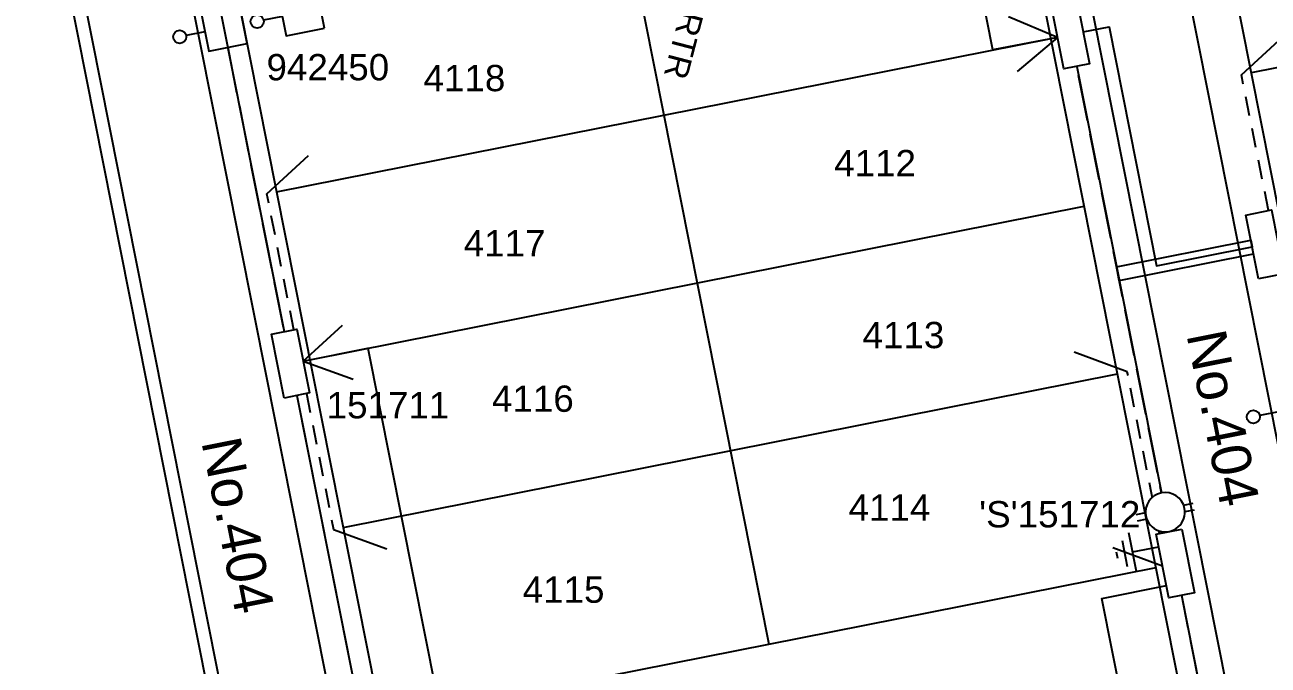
# Model space of a CAD drawing. Header units: metres. Extents: x 292331 to 292798, y 6234101 to 6234674.
# Drawn here: x 292579.5 to 292674, y 6234170.2 to 6234218.9 of the extents above; entities that cross this region are included whole.
import ezdxf
from ezdxf.enums import TextEntityAlignment as Align

# ---------------------------------------------------------------- set-up
doc = ezdxf.new("R2010")
doc.units = ezdxf.units.M
doc.header["$LTSCALE"] = 0.7
for name, pattern in [('Cable Exist OH', [1, 1, 0]), ('Cable Exist UG', [8.2, 4, -1.2, 1.8, -1.2]), ('CENTERX2', [101.6, 63.5, -12.7, 12.7, -12.7]), ('Dash', [5, 3, -2]), ('IE Trench LV', [6.5, 5, -1.5])]:
    doc.linetypes.add(name, pattern=pattern)
doc.layers.get('0').update_dxf_attribs({"color": 6})
for name, color, linetype in [('_User Miscellaneous4', 7, 'Continuous'), ('_User Miscellaneous7', 150, 'Continuous'), ('_User Miscellaneous8', 7, 'Continuous'), ('Cadastre Developer_SP_NEW', 4, 'Continuous'), ('Cadastre Roads_SP_NEW', 8, 'Continuous'), ('Duct_SP_NEW', 2, 'Continuous'), ('Equip_HV_NEW', 1, 'Continuous'), ('Equip_LV_NEW', 5, 'Continuous'), ('Mains_LV_NEW_R6', 2, 'Continuous'), ('Mains_LV_NEW_T84', 2, 'Continuous'), ('Services_SP_NEW_UG', 2, 'Continuous'), ('SupportsUG_SP_LV_NEW', 2, 'Continuous'), ('SupportsUG_SP_LV_SL_NEW', 2, 'Continuous'), ('Trench_SP_NEW', 2, 'Continuous')]:
    doc.layers.add(name, color=color, linetype=linetype)
doc.layers.add('_User Miscellaneous5', color=7, linetype='Continuous', lineweight=35)
doc.layers.add('_User Notes', color=7, linetype='Continuous', plot=False)
doc.styles.add('ARIAL', font='arial.ttf', dxfattribs={"height": 2})
doc.styles.add('POLE_LABEL', font='arial.ttf')
doc.styles.add('SL_LABEL', font='arial.ttf')
doc.styles.get("Standard").update_dxf_attribs({"font": 'arial.ttf'})
doc.styles.add('style1', font='iso3098b.shx')
doc.linetypes.add('Cable New UG', pattern='A,8,-1,["x",style1,S=3.5,R=0,X=0.35,Y=-1],-3.5', length=12.5)
doc.linetypes.add('Cable Z', pattern='A,8,-1,["Z",Standard,S=2.5,R=0,X=0.35,Y=-1.25],-3.5', length=12.5)

# ---------------------------------------------------------------- blocks, each defined once
blk = doc.blocks.new('*U80')
at = {"layer": '_User Miscellaneous8', "color": 2}
blk.add_line((0, 0), (0, 1.45), dxfattribs=at)
blk.add_circle((0, 1.95), 0.5, dxfattribs=at)
for tag, p, flags in [('Z', (0, 0), 1), ('OPERATED_BY', (0, -9.607), 9)]:
    blk.add_attdef(tag, p, '', height=0.2, dxfattribs=dict(flags=flags))
at = {"style": 'SL_LABEL', "flags": 9}
blk.add_attdef('STREET_CODE', text='', height=0.2, dxfattribs=at).set_placement((0, -0.2), align=Align.MIDDLE_LEFT)
at = {"flags": 9}
for tag, p in [('CONSTRUCTED_VOLTAGE', (0, -0.4)), ('CONTROL_TYPE', (0, -0.6)), ('LANTERN_PURPOSE', (0, -0.8)), ('LANTERN_TYPE', (0, -1)), ('OPERATING_VOLTAGE', (0, -1.4)), ('ORIENTATION', (0, -1.6)), ('OWNED_BY', (0, -1.8)), ('NO_PHASES', (0, -1.2)), ('STATE', (0, -2)), ('CEXIST', (0, -2.4)), ('CNEW', (0, -2.6)), ('CNUMBER', (0, -2.8)), ('USAGE', (0, -2.2)), ('CREMOVE', (0, -3)), ('CREPLACE', (0, -3.2)), ('LKINGHEIGHT', (0, -3.4)), ('LBRACKET', (0, -3.6)), ('LBRACKETVOCAB', (0, -3.8)), ('LCATEGORY', (0, -4)), ('LCHARGE1', (0, -4.2)), ('LCHARGE1PERCENT', (0, -4.4)), ('LCHARGE2', (0, -4.6)), ('LCHARGE2PERCENT', (0, -4.8)), ('LCHARGE3', (0, -5)), ('LCHARGE3PERCENT', (0, -5.2)), ('LEXIST', (0, -5.4)), ('LLAMP', (0, -5.6)), ('LLAMPVOCAB', (0, -5.8)), ('LMAST', (0, -6)), ('LMASTVOCAB', (0, -6.2)), ('LNEW', (0, -6.4)), ('LANTNUMBER', (0, -6.6)), ('LOUTREACH', (0, -7)), ('LOUTREACHVOCAB', (0, -7.2)), ('LRATECODE', (0, -7.4)), ('LREMOVE', (0, -7.6)), ('SUBURB', (0, -8.6)), ('LREPLACE', (0, -7.8)), ('LTYPE', (0, -8)), ('LTYPEVOCAB', (0, -8.2)), ('LEGEND', (0, -8.4)), ('STREETNAME', (0, -8.8)), ('LOCATION', (0, -9)), ('NOTES', (0, -9.2)), ('MAINTAINED_BY', (0, -9.863))]:
    blk.add_attdef(tag, text='', height=0.2, dxfattribs=at).set_placement(p, align=Align.MIDDLE_LEFT)
at = {"layer": '_User Notes', "style": 'SL_LABEL', "flags": 8}
blk.add_attdef('ASSET_NUM', text='', height=2.5, dxfattribs=at).set_placement((2, 2), align=Align.MIDDLE_LEFT)
at = {"layer": '_User Notes', "flags": 8}
blk.add_attdef('LNUMBER', text='', height=2.5, dxfattribs=at).set_placement((1.2, -2.8), align=Align.MIDDLE_LEFT)
blk = doc.blocks.new('A$C1B2C29DD')
at = {"layer": 'Services_SP_NEW_UG', "color": 2, "flags": 128}
for points in [[(0, 0), (-2.1, 3.444)], [(0, 0), (2.1, 3.444)]]:
    blk.add_lwpolyline(points, dxfattribs=at)
blk = doc.blocks.new('*U85')
at = {"layer": 'Services_SP_NEW_UG', "color": 2, "flags": 128}
blk.add_lwpolyline([(15, -0.75), (17.247, 2.934)], dxfattribs=at)
at = {"layer": 'Services_SP_NEW_UG', "color": 2, "linetype": 'Dash', "ltscale": 0.7, "flags": 128}
blk.add_lwpolyline([(2.473, -0.75), (15, -0.75)], dxfattribs=at)
blk = doc.blocks.new('*U84')
at = {"layer": 'Services_SP_NEW_UG', "color": 2, "flags": 128}
blk.add_lwpolyline([(13, -0.75), (15.247, 2.934)], dxfattribs=at)
at = {"layer": 'Services_SP_NEW_UG', "color": 2, "linetype": 'Dash', "ltscale": 0.7, "flags": 128}
blk.add_lwpolyline([(2.473, -0.75), (13, -0.75)], dxfattribs=at)
blk = doc.blocks.new('*U86')
at = {"layer": 'Services_SP_NEW_UG', "color": 2, "flags": 128}
blk.add_lwpolyline([(-13, -0.75), (-15.247, 2.934)], dxfattribs=at)
at = {"layer": 'Services_SP_NEW_UG', "color": 2, "linetype": 'Dash', "ltscale": 0.7, "flags": 128}
blk.add_lwpolyline([(-2.473, -0.75), (-13, -0.75)], dxfattribs=at)
blk = doc.blocks.new('Earth')
for p, q in [((0, -2.044), (0, 0)), ((-1.5, -2.044), (1.5, -2.044)), ((-1, -2.644), (1, -2.644)), ((-0.25, -3.244), (0.25, -3.244))]:
    blk.add_line(p, q)
blk = doc.blocks.new('*U132')
for p, q in [((-1.6, 0), (-1.6, 42.957)), ((-1.6, 42.957), (-0.8, 42.957)), ((0, 42.957), (-0.8, 42.957)), ((0, 0), (0, 42.957)), ((-1.6, 0), (-0.8, 0)), ((0, 0), (-0.8, 0))]:
    blk.add_line(p, q)
at = {"style": 'ARIAL'}
blk.add_attdef('SWG_TYPE', text='', height=1.8, rotation=90, dxfattribs=at).set_placement((-0.8, 43.702), align=Align.MIDDLE_LEFT)
blk.add_attdef('SUB_TYPE', text='', height=1.8, rotation=90, dxfattribs=at).set_placement((-0.8, -0.757), align=Align.MIDDLE_RIGHT)
blk = doc.blocks.new('*U159')
at = {"layer": 'Services_SP_NEW_UG', "color": 2, "linetype": 'Dash', "ltscale": 0.7, "flags": 128}
blk.add_lwpolyline([(2.472, 0.741), (12.999, 0.749)], dxfattribs=at)
at = {"layer": 'Services_SP_NEW_UG', "color": 2, "flags": 128}
blk.add_lwpolyline([(12.999, 0.749), (15.249, -2.934)], dxfattribs=at)
blk = doc.blocks.new('*U90')
blk.add_wipeout([(-1.168, -0.568), (-1.275, -0.722), (-1.363, -0.888), (-1.429, -1.064), (-1.472, -1.246), (-1.492, -1.433), (-1.489, -1.62), (-1.462, -1.806), (-1.412, -1.987), (-1.34, -2.16), (-1.247, -2.323), (-1.134, -2.473), (-1.003, -2.607), (-0.857, -2.724), (-0.696, -2.822), (-0.525, -2.899), (-0.346, -2.953), (-0.161, -2.985), (0.026, -2.994), (0.213, -2.979), (0.397, -2.94), (0.574, -2.879), (0.743, -2.796), (0.899, -2.693), (1.042, -2.571), (1.168, -2.432), (1.275, -2.278), (1.363, -2.112), (1.429, -1.936), (1.472, -1.754), (1.492, -1.567), (1.489, -1.38), (1.462, -1.194), (1.412, -1.013), (1.34, -0.84), (1.247, -0.677), (1.134, -0.527), (1.003, -0.393), (0.857, -0.276), (0.696, -0.178), (0.525, -0.101), (0.346, -0.047), (0.161, -0.015), (-0.026, -0.006), (-0.213, -0.021), (-0.397, -0.06), (-0.574, -0.121), (-0.743, -0.204), (-0.899, -0.307), (-1.042, -0.429)])
for p, q in [((-1.473, -1.251), (-2.22, -1.251)), ((-1.473, -1.749), (-2.22, -1.749)), ((1.473, -1.251), (2.22, -1.251)), ((1.473, -1.749), (2.22, -1.749))]:
    blk.add_line(p, q)
blk.add_lwpolyline([(1.494, -1.5, 1), (-1.494, -1.5, 1)], format="xyb", close=True)
for tag, p, flags in [('Z', (0, 0), 1), ('ORIENTATION', (0, 0), 9), ('USAGE', (0, -0.2), 9), ('NOTES', (0, -0.4), 9)]:
    blk.add_attdef(tag, p, '', height=0.2, dxfattribs=dict(flags=flags))
blk = doc.blocks.new('*U79')
at = {"layer": '_User Miscellaneous7', "lineweight": -3}
blk.add_lwpolyline([(0, -3.03), (0, -1.58)], dxfattribs=at)
blk.add_lwpolyline([(-1.485, -6), (1.485, -6), (1.485, -3.03), (-1.485, -3.03)], close=True, dxfattribs=at)
blk.add_circle((0, -1.08), 0.5, dxfattribs=at)
at = {"layer": '_User Miscellaneous8', "color": 2, "lineweight": -3}
blk.add_lwpolyline([(-1.485, 0), (1.485, 0), (1.485, 2.97), (-1.485, 2.97)], close=True, dxfattribs=at)
at = {"style": 'POLE_LABEL', "flags": 9}
blk.add_attdef('STRUCTURE_PLANT_NUMBER', text='', height=0.2, dxfattribs=at).set_placement((1.641, 1.727), align=Align.MIDDLE_LEFT)
for tag, flags, p in [('STREET_CODE', 9, (1.641, 1.485)), ('OWNED_BY', 9, (1.641, 1.085)), ('OPERATED_BY', 9, (1.641, 0.885)), ('COLUMN_TYPE', 9, (1.641, 1.285)), ('STATE', 9, (1.641, 0.485)), ('USAGE', 9, (1.641, 0.285)), ('MAINTAINED_BY', 9, (1.641, 0.685)), ('LEGEND', 9, (1.641, 0.085)), ('SUBURB', 9, (1.641, -0.315)), ('STREETNAME', 9, (1.641, -0.515)), ('PARENT', 9, (1.641, -0.115)), ('LOCATION', 9, (1.641, -0.715)), ('NOTES', 9, (1.641, -0.915)), ('Z', 1, (1.641, -1.315)), ('LABEL_ALIGNMENT', 9, (1.641, -1.115))]:
    blk.add_attdef(tag, text='', height=0.2, dxfattribs=dict(flags=flags)).set_placement(p, align=Align.MIDDLE_LEFT)
at = {"layer": '_User Miscellaneous5', "style": 'ARIAL', "flags": 8}
blk.add_attdef('ASSET_NUM', text='', height=2, dxfattribs=at).set_placement((2, 3.485), align=Align.MIDDLE_LEFT)
blk = doc.blocks.new('*U138')
at = {"lineweight": -3}
blk.add_lwpolyline([(-2.475, 2.49), (2.475, 2.49), (2.475, 0.51), (-2.475, 0.51)], close=True, dxfattribs=at)
for tag, flags, p in [('STREET_CODE', 9, (1.5, 3.5)), ('OWNED_BY', 9, (1.5, 3.3)), ('OPERATED_BY', 9, (1.5, 3.1)), ('MAINTAINED_BY', 9, (1.5, 2.9)), ('STATE', 9, (1.5, 2.7)), ('SUPPORT_TYPE', 9, (1.5, 2.5)), ('USAGE', 9, (1.5, 2.3)), ('LEGEND', 9, (1.5, 2.1)), ('PARENT', 9, (1.5, 1.9)), ('Z', 1, (1.5, 0.9)), ('SUBURB', 9, (1.5, 1.7)), ('STREETNAME', 9, (1.5, 1.5)), ('LOCATION', 9, (1.5, 1.3)), ('NOTES', 9, (1.5, 1.1))]:
    blk.add_attdef(tag, text='', height=0.2, dxfattribs=dict(flags=flags)).set_placement(p, align=Align.MIDDLE_LEFT)
at = {"layer": '_User Miscellaneous4', "style": 'ARIAL', "flags": 8}
blk.add_attdef('ASSET_NUM', text='', height=2, dxfattribs=at).set_placement((2, 5.5), align=Align.MIDDLE_LEFT)
blk = doc.blocks.new('*U139')
at = {"lineweight": -3}
blk.add_lwpolyline([(-2.475, 2.49), (2.475, 2.49), (2.475, 0.51), (-2.475, 0.51)], close=True, dxfattribs=at)
for tag, flags, p in [('STREET_CODE', 9, (1.5, 3.5)), ('OWNED_BY', 9, (1.5, 3.3)), ('OPERATED_BY', 9, (1.5, 3.1)), ('MAINTAINED_BY', 9, (1.5, 2.9)), ('STATE', 9, (1.5, 2.7)), ('SUPPORT_TYPE', 9, (1.5, 2.5)), ('USAGE', 9, (1.5, 2.3)), ('LEGEND', 9, (1.5, 2.1)), ('PARENT', 9, (1.5, 1.9)), ('Z', 1, (1.5, 0.9)), ('SUBURB', 9, (1.5, 1.7)), ('STREETNAME', 9, (1.5, 1.5)), ('LOCATION', 9, (1.5, 1.3)), ('NOTES', 9, (1.5, 1.1))]:
    blk.add_attdef(tag, text='', height=0.2, dxfattribs=dict(flags=flags)).set_placement(p, align=Align.MIDDLE_LEFT)
at = {"layer": '_User Miscellaneous4', "style": 'ARIAL', "flags": 8}
blk.add_attdef('ASSET_NUM', text='', height=2, dxfattribs=at).set_placement((2, 5.5), align=Align.MIDDLE_LEFT)
blk = doc.blocks.new('*U149')
at = {"lineweight": -3}
blk.add_lwpolyline([(-2.581, 2.38), (2.365, 2.595), (2.451, 0.617), (-2.495, 0.402)], close=True, dxfattribs=at)
for tag, flags, p in [('STREET_CODE', 9, (1.5, 3.5)), ('OWNED_BY', 9, (1.5, 3.3)), ('OPERATED_BY', 9, (1.5, 3.1)), ('MAINTAINED_BY', 9, (1.5, 2.9)), ('STATE', 9, (1.5, 2.7)), ('SUPPORT_TYPE', 9, (1.5, 2.5)), ('USAGE', 9, (1.5, 2.3)), ('LEGEND', 9, (1.5, 2.1)), ('PARENT', 9, (1.5, 1.9)), ('Z', 1, (1.5, 0.9)), ('SUBURB', 9, (1.5, 1.7)), ('STREETNAME', 9, (1.5, 1.5)), ('LOCATION', 9, (1.5, 1.3)), ('NOTES', 9, (1.5, 1.1))]:
    blk.add_attdef(tag, text='', height=0.2, dxfattribs=dict(flags=flags)).set_placement(p, align=Align.MIDDLE_LEFT)
at = {"layer": '_User Miscellaneous4', "style": 'ARIAL', "flags": 8}
blk.add_attdef('ASSET_NUM', text='', height=2, dxfattribs=at).set_placement((2, 5.5), align=Align.MIDDLE_LEFT)
blk = doc.blocks.new('*U105')
at = {"lineweight": -3}
blk.add_lwpolyline([(-2.475, 2.49), (2.475, 2.49), (2.475, 0.51), (-2.475, 0.51)], close=True, dxfattribs=at)
for tag, flags, p in [('STREET_CODE', 9, (1.5, 3.5)), ('OWNED_BY', 9, (1.5, 3.3)), ('OPERATED_BY', 9, (1.5, 3.1)), ('MAINTAINED_BY', 9, (1.5, 2.9)), ('STATE', 9, (1.5, 2.7)), ('SUPPORT_TYPE', 9, (1.5, 2.5)), ('USAGE', 9, (1.5, 2.3)), ('LEGEND', 9, (1.5, 2.1)), ('PARENT', 9, (1.5, 1.9)), ('Z', 1, (1.5, 0.9)), ('SUBURB', 9, (1.5, 1.7)), ('STREETNAME', 9, (1.5, 1.5)), ('LOCATION', 9, (1.5, 1.3)), ('NOTES', 9, (1.5, 1.1))]:
    blk.add_attdef(tag, text='', height=0.2, dxfattribs=dict(flags=flags)).set_placement(p, align=Align.MIDDLE_LEFT)
at = {"layer": '_User Miscellaneous4', "style": 'ARIAL', "flags": 8}
blk.add_attdef('ASSET_NUM', text='', height=2, dxfattribs=at).set_placement((2, 5.5), align=Align.MIDDLE_LEFT)

msp = doc.modelspace()

# ---------------------------------------------------------------- linework, layer by layer
at = {"layer": 'Cadastre Developer_SP_NEW', "flags": 128}
for points in [[(292669.082, 6234159.585), (292655.677, 6234227.124, -0.008073), (292655.203, 6234229.735, -0.043351), (292654.109, 6234243.92, -0.061335), (292656.756, 6234263.836), (292658.283, 6234269.7), (292655.42, 6234274.579), (292629.86, 6234281.233, -0.069584), (292611.39, 6234288.904), (292606.688, 6234287.26), (292598.577, 6234271.713, 0.170825), (292593.157, 6234233.924), (292611.704, 6234140.476), (292616.407, 6234137.331), (292667.412, 6234147.454), (292670.557, 6234152.156), (292669.082, 6234159.585)], [(292672.218, 6234266.072), (292670.692, 6234260.208, 0.095251), (292669.035, 6234234.662, 0.017691), (292669.802, 6234229.927), (292682.872, 6234164.073), (292687.504, 6234160.915, -0.012827), (292692.939, 6234161.749), (292721.136, 6234165.338, -0.025139), (292731.878, 6234166.159), (292737.825, 6234166.315), (292741.319, 6234170.387), (292736.2, 6234210.602, -0.036935), (292735.564, 6234222.713, -0.058384), (292738.197, 6234241.663), (292739.96, 6234248.436), (292737.097, 6234253.314), (292677.097, 6234268.935)]]:
    msp.add_lwpolyline(points, format="xyb", close=True, dxfattribs=at)
for points in [[(292622.636, 6234239.498), (292636.069, 6234171.818)], [(292702.141, 6234221.089), (292672.715, 6234215.249)], [(292598.661, 6234206.194), (292657.513, 6234217.874)], [(292601.192, 6234193.442), (292660.044, 6234205.123)], [(292603.723, 6234180.691), (292662.575, 6234192.372)], [(292606.643, 6234165.978), (292665.495, 6234177.659)]]:
    msp.add_lwpolyline(points, dxfattribs=at)
at = {"layer": 'Cadastre Roads_SP_NEW'}
for points in [[(292630.742, 6234284.62, -0.072236), (292612.545, 6234292.29, 0.432578), (292602.02, 6234289.338), (292599.707, 6234284.905, 0.144369), (292599.162, 6234282.13, -0.144369), (292598.616, 6234279.355), (292595.474, 6234273.332, 0.065365), (292590.024, 6234258.415, 0.104295), (292589.724, 6234233.243), (292597.89, 6234192.098), (292607.979, 6234141.265, 0.414214), (292618.559, 6234134.19), (292666.484, 6234143.702), (292666.622, 6234143.729, 0.414214), (292673.698, 6234154.309), (292670.178, 6234172.041), (292670.178, 6234172.041), (292659.11, 6234227.805, -0.113134), (292660.144, 6234262.955), (292661.67, 6234268.818, 0.414215), (292656.302, 6234277.966)], [(292738.981, 6234162.844, 0.423334), (292746.274, 6234170.769, 0.017375), (292745.649, 6234177.549, 0.149011), (292744.454, 6234180.209, -0.149011), (292743.258, 6234182.868), (292739.598, 6234211.641, -0.093594), (292741.584, 6234240.781), (292743.347, 6234247.554, 0.414214), (292737.979, 6234256.701), (292676.334, 6234272.75, 0.414212), (292667.186, 6234267.382), (292665.892, 6234262.409, 0.156041), (292666.059, 6234259.367, -0.139681), (292666.297, 6234256.638, 0.096947), (292666.369, 6234229.246), (292679.411, 6234163.535, 0.394053), (292687.714, 6234157.555), (292721.579, 6234161.866, -0.023073), (292731.113, 6234162.635), (292731.968, 6234162.661)]]:
    msp.add_lwpolyline(points, format="xyb", close=True, dxfattribs=at)
at = {"layer": 'Duct_SP_NEW'}
for p, q in [((292662.492, 6234200.496), (292672.702, 6234202.523)), ((292672.702, 6234202.523), (292672.804, 6234202.013)), ((292672.905, 6234201.503), (292672.804, 6234202.013)), ((292662.694, 6234199.476), (292672.905, 6234201.503)), ((292662.492, 6234200.496), (292662.593, 6234199.986)), ((292662.694, 6234199.476), (292662.593, 6234199.986))]:
    msp.add_line(p, q, dxfattribs=at)
at = {"layer": 'Mains_LV_NEW_R6', "color": 2, "linetype": 'Cable Z', "flags": 128}
msp.add_lwpolyline([(292658.017, 6234217.952), (292653.098, 6234217.004), (292651.264, 6234226.248, -0.008073), (292650.763, 6234229.002, -0.054345), (292649.729, 6234247.765, -0.038727)], format="xyb", dxfattribs=at)
for points in [[(292600.692, 6234193.343), (292605.606, 6234194.318), (292610.768, 6234168.311)], [(292665.292, 6234155.566), (292664.668, 6234158.709), (292661.376, 6234175.298), (292666.29, 6234176.273)]]:
    msp.add_lwpolyline(points, dxfattribs=at)
at = {"layer": 'Mains_LV_NEW_T84', "color": 2, "linetype": 'Cable New UG', "flags": 128}
for points in [[(292592.221, 6234230.938), (292599.239, 6234195.578)], [(292600.202, 6234190.723), (292610.354, 6234139.574), (292616.089, 6234135.739), (292668.313, 6234146.104), (292672.149, 6234151.839), (292670.553, 6234159.877), (292667.448, 6234175.523)]]:
    msp.add_lwpolyline(points, dxfattribs=at)
at = {"layer": 'Mains_LV_NEW_T84', "color": 2, "linetype": 'Cable New UG'}
for points in [[(292659.956, 6234218.359), (292661.927, 6234218.75), (292665.535, 6234200.57), (292672.804, 6234202.013)], [(292659.466, 6234215.739), (292665.902, 6234183.313)]]:
    msp.add_lwpolyline(points, dxfattribs=at)
at = {"layer": 'Services_SP_NEW_UG', "color": 2, "flags": 128}
msp.add_lwpolyline([(292665.995, 6234177.758), (292662.208, 6234179.147)], dxfattribs=at)
at = {"layer": 'Trench_SP_NEW', "linetype": 'IE Trench LV', "flags": 128}
for points in [[(292594.948, 6234217.196), (292599.239, 6234195.578)], [(292666.484, 6234180.378), (292659.466, 6234215.739)], [(292600.202, 6234190.723), (292604.882, 6234167.143)], [(292668.992, 6234147.119), (292672.149, 6234151.839), (292670.553, 6234159.877), (292667.448, 6234175.523)]]:
    msp.add_lwpolyline(points, dxfattribs=at)

# ---------------------------------------------------------------- block references
at = {"layer": 'Equip_HV_NEW', "linetype": 'CENTERX2', "rotation": 165.4073506648605}
msp.add_blockref('*U132', (292642.242, 6234269.089), dxfattribs=at).add_auto_attribs({'SUB_TYPE': 'PS', 'SWG_TYPE': '8DJH RTR'})
at = {"layer": 'Equip_LV_NEW', "linetype": 'Cable Exist OH', "lineweight": 0, "rotation": 281.2258216320581}
msp.add_blockref('Earth', (292665.703, 6234179.229), dxfattribs=at)
at = {"layer": 'Services_SP_NEW_UG', "color": 2}
for p, rotation in [((292658.017, 6234217.952), 98.73666506662927), ((292600.692, 6234193.343), 281.2258072506511)]:
    msp.add_blockref('A$C1B2C29DD', p, dxfattribs=dict(at, rotation=rotation))
at = {"layer": 'Services_SP_NEW_UG'}
for name, p, rotation in [('*U159', (292675.246, 6234202.498), 101.2258118728214), ('*U86', (292601.192, 6234193.442), 281.2258011337238), ('*U85', (292665.495, 6234177.659), 101.2258127026972), ('*U84', (292601.192, 6234193.442), 281.2258011436085)]:
    msp.add_blockref(name, p, dxfattribs=dict(at, rotation=rotation))
at = {"layer": 'SupportsUG_SP_LV_NEW'}
ref = msp.add_blockref('*U149', (292657.513, 6234217.874), dxfattribs=dict(at, rotation=278.7366649098325))
ref.add_attrib('ASSET_NUM_001', '151713', (292646.471, 6234221.468), dxfattribs={"layer": '_User Miscellaneous4', "height": 2, "style": 'ARIAL'})
ref = msp.add_blockref('*U139', (292675.246, 6234202.498), dxfattribs=dict(at, rotation=101.2258309859812))
ref.add_attrib('ASSET_NUM_001', '151715', (292676.732, 6234198.113), dxfattribs={"layer": '_User Miscellaneous4', "height": 2, "style": 'ARIAL'})
ref = msp.add_blockref('*U105', (292601.192, 6234193.442), dxfattribs=dict(at, rotation=101.2258071957974))
ref.add_attrib('ASSET_NUM_001', '151711', (292602.466, 6234188.983), dxfattribs={"layer": '_User Miscellaneous4', "height": 2, "style": 'ARIAL'})
at = {"layer": 'SupportsUG_SP_LV_SL_NEW', "ltscale": 0.5}
ref = msp.add_blockref('*U79', (292596.13, 6234218.945), dxfattribs=dict(at, rotation=101.2258071956602))
ref.add_attrib('ASSET_NUM_001', '942450', (292597.897, 6234214.683), dxfattribs={"layer": '_User Miscellaneous5', "height": 2, "style": 'ARIAL'})
for p, rotation in [((292593.217, 6234218.367), 101.2258071956602), ((292674.803, 6234189.475), 101.2258216099424)]:
    msp.add_blockref('*U80', p, dxfattribs=dict(at, rotation=rotation))

# ---------------------------------------------------------------- texts
at = {"layer": 'Cadastre Developer_SP_NEW', "color": 4, "char_height": 2, "attachment_point": 5, "style": 'ARIAL'}
for s, insert in [('4118', (292612.94, 6234214.842)), ('4112', (292644.146, 6234208.39)), ('4117', (292615.989, 6234202.296)), ('4113', (292646.298, 6234195.306)), ('4116', (292618.141, 6234190.467)), ('4114', (292645.234, 6234182.199)), ('4115', (292620.472, 6234175.949))]:
    msp.add_mtext(s, dxfattribs=dict(at, insert=insert))
at = {"layer": 'Cadastre Roads_SP_NEW', "color": 2, "style": 'ARIAL'}
for p in [(292667.798, 6234195.358), (292592.94, 6234187.211)]:
    msp.add_text('No.404', height=3, rotation=281.22581, dxfattribs=at).set_placement(p)

# ---------------------------------------------------------------- next in the draw order: block references
at = {"layer": 'Equip_LV_NEW', "linetype": 'Cable Exist UG', "lineweight": 0, "ltscale": 0.5, "rotation": 191.2260349506144}
msp.add_blockref('*U90', (292666.484, 6234180.378), dxfattribs=at)

# ---------------------------------------------------------------- next in the draw order: linework, layer by layer
at = {"layer": 'Cadastre Developer_SP_NEW', "flags": 128}
msp.add_lwpolyline([(292596.414, 6234303.842, -0.315379), (292597.382, 6234296.447), (292587.495, 6234277.495, 0.170825), (292580.897, 6234231.491), (292600.592, 6234132.255, 0.414214), (292612.348, 6234124.393), (292670.66, 6234135.967), (292675.516, 6234136.93, 0.290844), (292683.276, 6234144.335, -0.309741), (292688.764, 6234149.221), (292698.457, 6234150.455), (292722.639, 6234153.533, -0.025139), (292732.188, 6234154.264), (292771.121, 6234155.279)], format="xyb", dxfattribs=at)
at = {"layer": 'Cadastre Roads_SP_NEW'}
msp.add_lwpolyline([(292597.152, 6234304.518, -0.315379), (292598.269, 6234295.985), (292588.381, 6234277.032, 0.170825), (292581.877, 6234231.685), (292601.573, 6234132.45, 0.414214), (292612.153, 6234125.374), (292623.923, 6234127.71, -0.414214), (292625.099, 6234126.924), (292626.617, 6234119.273), (292662.909, 6234126.476), (292661.391, 6234134.127, -0.414214), (292662.177, 6234135.302), (292670.465, 6234136.947), (292675.321, 6234137.911, 0.290846)], format="xyb", dxfattribs=at)

# ---------------------------------------------------------------- next in the draw order: block references
at = {"layer": 'SupportsUG_SP_LV_NEW'}
ref = msp.add_blockref('*U138', (292665.495, 6234177.659), dxfattribs=dict(at, rotation=281.2258309937145))
ref.add_attrib('ASSET_NUM_001', "'S'151712", (292652.049, 6234180.695), dxfattribs={"layer": '_User Miscellaneous4', "height": 2, "style": 'ARIAL'})

doc.saveas('drawing.dxf')
